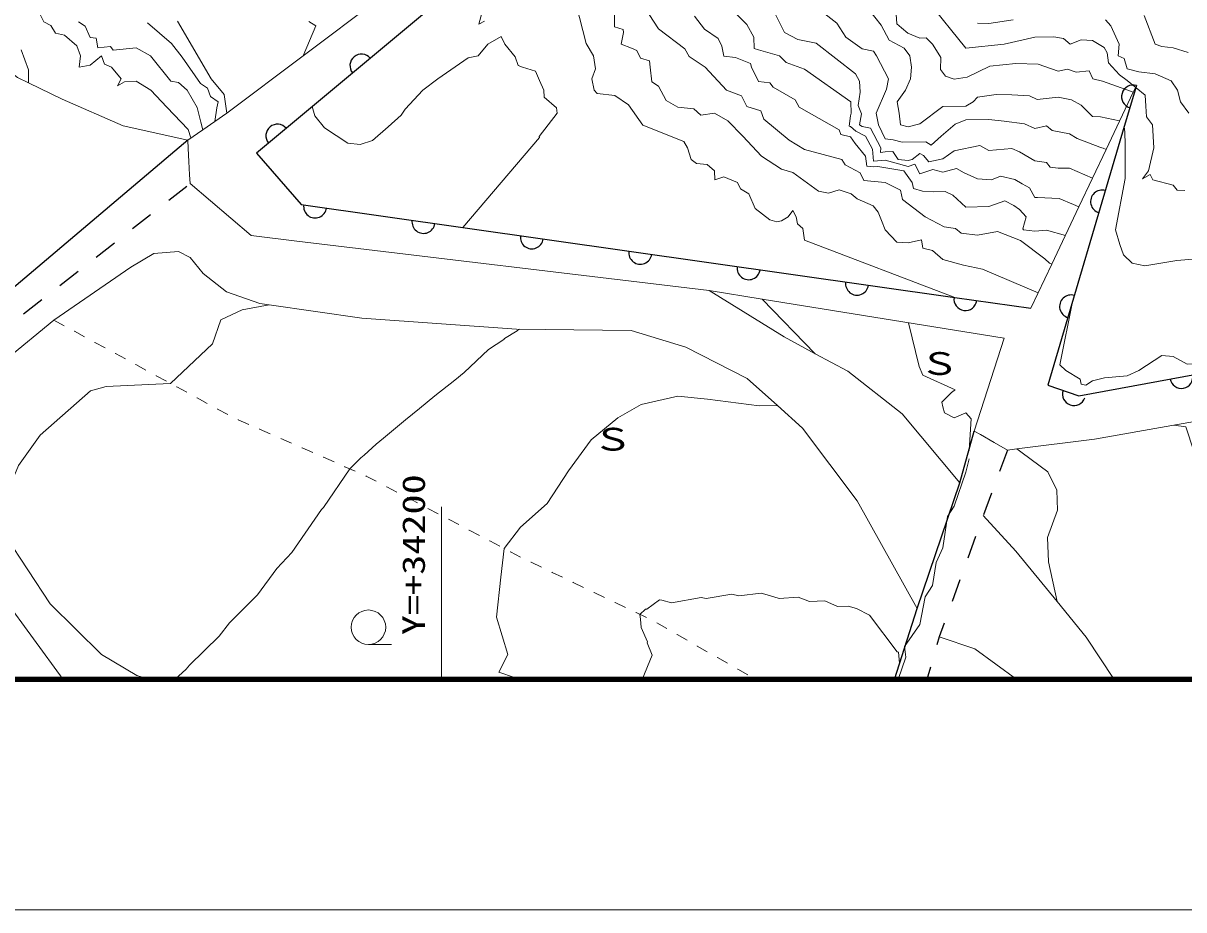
# Model space of a CAD drawing. Units: millimetres at full size, sheet at 1:500; details may follow other scales. Extents: x -209175 to 420500, y 0 to 351151.
# Drawn here: x 129463 to 179817, y 0 to 38492 of the extents above; entities that cross this region are included whole.
import ezdxf
from ezdxf.enums import TextEntityAlignment as Align

# ---------------------------------------------------------------- set-up
doc = ezdxf.new("R2010")
doc.units = ezdxf.units.MM
doc.header["$LTSCALE"] = 500
for name, color, linetype, lineweight in [('D-BGD', 7, 'Continuous', 13), ('D-BGD-EXST', 7, 'Continuous', 25), ('D-BGD-HICN', 7, 'Continuous', 13), ('D-BGD-HTXT', 7, 'Continuous', 13), ('D-BGD-LWCN', 8, 'Continuous', 13), ('D-BGD-TXT', 7, 'Continuous', 13), ('D-TTL', 7, 'Continuous', 13)]:
    doc.layers.add(name, color=color, linetype=linetype, lineweight=lineweight)
doc.styles.add('ＭＳ ゴシック', font='')
doc.styles.get('ＭＳ ゴシック').set_extended_font_data('MS Gothic')

msp = doc.modelspace()

# ---------------------------------------------------------------- linework, layer by layer
at = {"layer": 'D-BGD'}
for p, q in [((130798, 25597), (131237, 25358)), ((131677, 25120), (131686, 25115)), ((131686, 25115), (132125, 24876)), ((132564, 24638), (132573, 24633)), ((132573, 24633), (133013, 24395)), ((133452, 24156), (133461, 24151)), ((133461, 24151), (133900, 23913)), ((134340, 23674), (134348, 23669)), ((134348, 23669), (134788, 23431)), ((135227, 23192), (135236, 23187)), ((135236, 23187), (135675, 22949)), ((136115, 22710), (136124, 22705)), ((136124, 22705), (136563, 22467)), ((137002, 22228), (137011, 22223)), ((137011, 22223), (137451, 21985)), ((137890, 21746), (137899, 21741)), ((137899, 21741), (138338, 21503)), ((138786, 21282), (138795, 21278)), ((138795, 21278), (139253, 21076)), ((139710, 20874), (139719, 20870)), ((139719, 20870), (140177, 20668)), ((140634, 20466), (140643, 20462)), ((140643, 20462), (141101, 20260)), ((141558, 20058), (141567, 20054)), ((141567, 20054), (142025, 19852)), ((142482, 19650), (142491, 19646)), ((142491, 19646), (142948, 19444)), ((143406, 19242), (143415, 19238)), ((143415, 19238), (143872, 19036)), ((144330, 18834), (144339, 18830)), ((145226, 18369), (145235, 18364)), ((145235, 18364), (145678, 18132)), ((146120, 17899), (146129, 17894)), ((146129, 17894), (146572, 17662)), ((147014, 17429), (147023, 17424)), ((147023, 17424), (147465, 17191)), ((147908, 16959), (147917, 16954)), ((147917, 16954), (148359, 16721)), ((148802, 16488), (148811, 16484)), ((148811, 16484), (149253, 16251)), ((149696, 16018), (149705, 16014)), ((149705, 16014), (150147, 15781)), ((150590, 15548), (150598, 15543)), ((150598, 15543), (151041, 15311)), ((151491, 15092), (151500, 15088)), ((151500, 15088), (151950, 14872)), ((152401, 14655), (152410, 14651)), ((152410, 14651), (152861, 14434)), ((153311, 14217), (153320, 14213)), ((153320, 14213), (153771, 13996)), ((154222, 13780), (154231, 13776)), ((154231, 13776), (154681, 13559)), ((155132, 13342), (155141, 13338)), ((155141, 13338), (155592, 13121)), ((156042, 12905), (156051, 12901)), ((156051, 12901), (156502, 12684)), ((156949, 12459), (156957, 12454)), ((156957, 12454), (157391, 12206)), ((157825, 11958), (157834, 11953)), ((157834, 11953), (158268, 11704)), ((144440, 11516), (145440, 11516)), ((158702, 11456), (158710, 11451)), ((158710, 11451), (159144, 11203)), ((159578, 10954), (159587, 10949)), ((159587, 10949), (160021, 10701)), ((160455, 10452), (160463, 10447)), ((160463, 10447), (160897, 10199))]:
    msp.add_line(p, q, dxfattribs=at)
for points in [[(115873.5, 48355.6), (116792, 47236), (119367, 44692), (120097, 43970), (123664, 40825), (126375, 38370), (129222, 36136), (129699, 35903), (131149, 35194), (133793, 34037), (136599, 33417), (136619, 33053), (136650, 32480), (136680, 31907), (136701, 31526)], [(186504, 22301), (175947, 20436), (172566, 20010), (172168, 19960), (171590, 20289), (170993, 20628), (170729, 20778), (172026, 24814), (161518, 26511), (159218, 26883), (141336, 29035), (139350, 29274), (136701, 31526), (136680, 31907), (136650, 32480), (136619, 33053), (136599, 33417), (137260, 33869), (138302, 34581), (144927, 39581)], [(173182, 26114), (174091, 28034), (175267, 30520), (176443, 33005), (177620, 35491), (177758, 35783)], [(136701, 31526), (139350, 29274), (141336, 29035), (159218, 26883), (162481, 24875), (163825, 24137), (165239, 23387), (167602, 21526), (170107, 18531)], [(126792, 19382), (126907, 20503), (127397, 22054), (128756, 23927), (130798, 25597), (134129, 27898), (135124, 28495), (136204, 28585), (136710, 28322), (137275, 27619), (138278, 26822), (139732, 26325), (140132, 26267), (144154, 25683), (150872, 25208), (155838, 25149), (158215, 24422), (160872, 23061), (162193, 21893), (163268, 20907), (165652, 17760), (168250, 13076)], [(122811, 21856), (123019, 21341), (123180, 20943), (127317, 15292), (131191, 10000)], [(126792, 19382), (128588, 16420), (128701, 16233), (130635, 13285), (132865, 11086), (134386, 10171), (134962.7, 10000)], [(144339, 18830), (144407, 18800), (144784, 18602)], [(171117, 17118), (172527, 15571), (174321, 13381), (175586, 11837), (176794.5, 10000)], [(169208, 11849), (170751, 11337), (172566.1, 10000)]]:
    msp.add_lwpolyline(points, dxfattribs=at)
msp.add_circle((144440, 12266), 750, dxfattribs=at)
at = {"layer": 'D-BGD-EXST'}
for p, q in [((135779, 30805), (136567, 31421)), ((134205, 29572), (134992, 30188)), ((132630, 28339), (133417, 28956)), ((131055, 27107), (131842, 27723)), ((129480, 25874), (130267, 26490)), ((172168, 19960), (171821, 19022)), ((171474, 18084), (171127, 17146)), ((170787, 16206), (170446, 15266)), ((170105, 14326), (169765, 13386)), ((168830, 10537), (168675.2, 10000))]:
    msp.add_line(p, q, dxfattribs=at)
for points in [[(151816, 43060), (149393, 41037), (139581, 32846), (141527, 30623), (169883, 26581), (173182, 26114)], [(177758, 35783), (177235, 34008), (173922, 22780), (175260, 22320), (202361, 27305), (211137, 29106)], [(136599, 33417), (127537, 25748), (125848, 24357), (123185, 22164), (122811, 21856)], [(167260.9, 10000), (168250, 13076), (170107, 18531), (170729, 20778)], [(169424, 12445), (169208, 11849), (169107, 11498)]]:
    msp.add_lwpolyline(points, dxfattribs=at)
for centre, start, end in [((144139.4, 36651.4), 39.85493, 219.85493), ((177616.7, 35303.4), 73.5825, 253.5825), ((140493, 33607.3), 39.85493, 219.85493), ((176272.9, 30747.4), 73.56047, 253.56047), ((142128.5, 30537.3), 171.88744, 351.88744), ((146830.9, 29867), 171.88744, 351.88744), ((151533.4, 29196.6), 171.88744, 351.88744), ((156235.9, 28526.3), 171.88744, 351.88744), ((160938.3, 27856), 171.88744, 351.88744), ((165640.8, 27185.7), 171.88744, 351.88744), ((174928.6, 26191.6), 73.56047, 253.56047), ((170343.3, 26515.8), 171.94286, 351.94286), ((179713.4, 23139.2), 190.42257, 10.42257), ((175050.2, 22392.1), 161.0272, 341.0272)]:
    msp.add_arc(centre, 500, start, end, dxfattribs=at)
at = {"layer": 'D-BGD-HICN'}
for points in [[(177620, 35491), (177606, 35497), (177500, 35535), (176288, 35981), (175874, 36081), (175708, 36428), (175143, 36363), (174769, 36489), (174361, 36408), (173496, 36716), (172528, 36748), (171400, 36620), (170424, 36144), (169861, 36056), (169474, 36194), (169262, 36482), (169278, 36998), (169091, 37311), (168919, 37581), (168635, 37855), (168361, 37839), (167838, 38058), (167567, 38287), (167361, 38470), (167297, 39517)], [(174679, 29277), (173861, 29505), (173361, 29463), (172861, 29527), (172840, 29560), (172984, 30081), (172686, 30406), (172439, 30581), (172055, 30775), (171361, 30529), (170361, 30507), (169799, 31019), (169464, 31184), (168952, 31172), (168481, 31201), (168088, 31308), (168026, 31581), (167666, 32081), (166547, 32267), (166361, 32249), (166064, 32284), (166005, 32725), (165555, 33275), (165361, 33564), (164935, 33655), (164861, 33863), (163125, 34845), (162951, 35171), (161995, 35715), (161861, 35903), (161361, 35956), (161057, 36581), (161017, 36737), (160361, 36999), (159861, 37067), (159776, 37496), (159613, 37833), (159016, 38236), (158581, 38801)], [(137260, 33869), (137175, 34195), (137008, 34828), (136575, 35581), (136195, 35915), (135861, 35974), (134985, 37081), (134361, 37415), (133361, 37321), (133255, 37475), (132708, 37428), (132624, 37844), (132361, 37870), (132145, 38365), (131861, 38548)], [(181093, 28313), (179510, 28190), (178126, 27963), (177579, 28072), (177207, 28441), (177042, 28887), (176847, 29517), (177271, 31743), (177267, 33224), (177263, 33754), (177235, 34008)], [(182885, 10000), (182666, 10386), (182512, 11081), (182431, 11581), (182572, 12081), (182175, 13581), (182153, 13873), (181861, 14037), (181837, 14057), (181861, 14348), (182007, 14581), (179901, 20968), (179381, 21043), (179384, 21043)]]:
    msp.add_lwpolyline(points, dxfattribs=at)
at = {"layer": 'D-BGD-HTXT'}
msp.add_line((147611, 10000), (147611, 17500), dxfattribs=at)
at = {"layer": 'D-BGD-LWCN'}
msp.add_line((163825, 24137), (161520, 26511), dxfattribs=at)
for points in [[(169883, 26581), (163361, 29067), (163294, 29581), (163058, 29778), (163003, 30081), (162861, 30357), (162649, 30081), (162361, 29916), (162154, 29874), (161861, 29954), (161222, 30442), (160943, 31081), (160582, 31302), (160458, 31581), (159861, 31821), (159477, 31697), (159459, 32081), (159141, 32361), (158674, 32394), (158449, 32581), (158287, 33081), (158131, 33351), (156340, 34060), (155730, 34950), (155135, 35355), (154361, 35439), (154231, 35581), (154129, 36081), (154294, 36514), (154208, 37081), (153889, 37609), (153173, 40393)], [(176443, 33005), (176316, 33060), (176262, 33080), (176178, 33107), (175192, 33481), (174861, 33686), (174108, 33828), (173861, 34039), (173361, 33915), (172901, 34121), (172021, 34241), (171361, 34308), (170361, 34297), (169891, 34111), (169285, 33581), (168861, 33196), (168624, 33344), (167600, 33320), (167203, 33423), (166861, 33477), (166572, 34081), (166475, 34581), (166913, 35633), (167001, 36081), (166490, 37081), (166361, 37272), (165861, 37382), (165158, 37878), (164767, 38487), (163643, 39363)], [(177030, 34246), (176207, 34427), (175861, 34447), (175361, 34938), (174946, 35166), (174361, 35284), (173462, 35182), (173119, 35339), (172361, 35382), (171682, 35402), (170861, 35286), (170678, 35081), (170361, 34893), (169361, 34872), (168361, 34128), (167861, 33992), (167529, 34081), (167467, 34581), (167383, 35081), (167745, 35581), (167965, 36081), (168005, 36581), (167936, 37081), (167683, 37403), (167032, 37752), (166688, 38408), (165861, 39442)], [(179861, 31221), (179526, 31246), (179361, 31466), (178469, 31689), (178361, 31918), (178020, 31740), (178287, 32081), (178515, 33081), (178455, 34081), (178206, 34426), (178175, 34895), (178144, 35364), (177361, 36005), (177024, 36244), (176548, 36768), (176490, 37210), (176361, 37438), (175861, 37736), (175361, 37773), (174885, 37581), (174604, 37824), (174184, 37904), (173361, 37878), (172025, 37581), (170361, 37405), (168720, 39440)], [(136739, 33513), (136621, 33878), (135694, 34845), (135006, 35581), (134361, 35976), (133861, 35943), (133559, 35779), (133719, 36081), (133294, 36581), (132986, 36706), (132861, 37075), (132361, 36670), (131888, 36581), (131943, 37081), (131788, 37508), (131258, 37978), (130861, 38061), (130666, 38386), (130361, 38551), (130179, 38899), (129861, 39028), (129361, 38935)], [(149480, 38581), (149225, 38445), (149361, 38931)], [(173503, 26792), (171086, 27806), (170260, 27980), (169361, 28233), (168909, 28629), (168500, 28720), (168438, 29081), (167861, 28951), (167361, 28983), (166861, 29515), (166703, 29923), (166562, 30282), (166339, 30559), (165650, 30870), (165390, 31081), (164861, 31250), (164399, 31119), (163973, 31193), (162861, 32010), (162361, 32152), (161492, 32712), (160692, 33581), (160029, 34249), (159454, 34581), (158861, 34499), (158553, 34773), (157861, 34852), (157361, 35135), (157033, 35753), (156730, 35950), (156664, 36581), (156637, 36857), (156251, 36971), (156092, 37312), (155861, 37405), (155410, 37581), (155512, 38081), (155496, 38216), (155116, 38336), (155117, 39081)], [(174091, 28034), (173985, 28079), (173795, 28257), (172731, 29052), (171734, 29454), (170861, 29285), (170154, 29374), (169914, 29581), (169425, 29645), (168595, 30081), (167613, 30833), (167521, 31241), (166861, 31572), (165938, 31658), (165769, 31989), (165124, 32344), (164974, 32581), (163361, 33007), (162690, 33410), (161598, 34318), (161460, 34680), (160861, 34871), (160624, 35344), (159972, 35581), (159056, 36581), (158361, 37051), (158163, 37383), (157026, 38246), (156434, 39154)], [(160037, 39257), (160861, 38430), (161160, 37880), (161173, 37393), (161361, 37330), (162276, 37081), (162569, 36789), (163361, 36494), (165378, 35081), (165386, 34581), (165361, 34466), (165295, 34015), (165361, 34003), (165582, 33802), (166012, 33581), (166304, 33024), (166361, 32507), (166861, 32550), (167861, 32274), (168147, 32367), (168361, 31949), (168925, 32145), (169361, 32030), (169962, 32182), (170281, 32001), (170861, 31730), (171467, 31687), (171861, 31855), (172488, 31708), (172798, 31518), (173122, 31342), (173361, 30923), (173468, 30927), (174412, 30885), (175025, 30624), (175267, 30520)], [(175855, 31762), (174861, 32201), (174361, 32201), (174014, 32234), (173861, 32449), (173361, 32521), (172685, 32905), (172361, 33048), (171361, 32971), (170964, 33184), (169861, 32946), (169361, 32607), (168752, 32472), (168530, 32750), (168361, 32838), (168025, 32581), (167861, 32528), (167426, 32581), (167199, 32919), (166861, 32909), (166662, 32882), (166677, 33081), (166218, 33938), (165861, 34009), (165746, 34081), (165838, 34558), (165696, 34916), (165774, 35494), (165749, 35969), (165579, 36299), (163861, 37621), (163066, 37786), (162489, 38081), (162114, 38834)], [(180001, 37221), (179361, 37426), (178861, 37483), (178568, 37581), (178104, 38824)], [(137781, 34225), (137861, 34822), (137924, 35081), (137585, 35305), (137453, 35673), (137152, 35872), (136361, 37015), (135896, 37616), (134861, 38501)], [(138302, 34581), (138180, 35400), (137624, 36081), (136152, 38581)], [(141609, 37077), (142152, 38372), (141861, 38560)], [(172412, 38632), (171361, 38485), (170861, 38495)], [(180034, 34581), (179676, 35081), (179551, 35581), (179272, 35992), (178572, 36292), (177861, 36373), (177361, 36508), (177234, 36954), (176966, 37081), (177016, 37581), (176651, 38371), (176424, 38644)], [(148534, 29624), (151861, 33528), (151846, 33566), (152626, 34581), (152598, 34818), (152067, 35287), (152049, 35581), (151861, 36004), (151689, 36409), (151128, 36581), (150940, 36660), (150805, 37025), (150361, 37581), (150194, 37914), (149626, 37581), (149199, 37081), (148775, 36995), (147454, 36081), (146798, 35581), (146035, 34755), (145861, 34494), (145301, 33990), (144622, 33395), (144085, 33223), (143548, 33280), (142532, 33951), (142111, 34469), (142003, 34868)], [(129699, 35903), (129693, 36474), (129375, 37331)], [(128588, 16420), (128797, 17479), (128875, 18351), (129259, 19290), (130197, 20609), (132383, 22531), (133060, 22718), (135846, 22856), (135848, 22856), (137679, 24578), (138036, 25608), (138966, 26042), (140133, 26267)], [(184145, 23954), (179966, 23686), (179361, 24020), (178861, 24067), (177861, 23408), (177361, 23189), (176370, 23090), (175861, 22960), (175563, 22783), (175361, 22817), (175317, 23037), (174694, 23414), (174434, 23654), (175010, 26466)], [(136040.4, 10000), (136531, 10449), (136675, 10626), (137960, 11878), (138417, 12460), (138691, 12737), (139631, 13678), (140466, 14821), (141114, 15510), (142402, 17373), (142486, 17467), (143628, 19144), (144117, 19624), (144252, 19733), (144772, 20220), (145092, 20475), (146047, 21279), (146664, 21767), (147321, 22317), (148195, 23000), (148594, 23327), (149655, 24320), (150311, 24753), (150339, 24797), (150899, 25135), (150906, 25145), (151003, 25206)], [(170499, 19946), (170596, 21316), (170361, 21581), (169861, 21352), (169434, 21581), (169361, 21836), (169319, 22039), (169732, 22452), (169861, 22552), (169892, 22581), (168496, 23216), (168330, 23581), (167871, 25485)], [(150724.7, 10000), (150774, 10081), (150099, 10319), (150496, 11081), (149995, 12700), (150181, 14438), (150337, 15681), (151041, 16607), (152197, 17633), (153121, 19059), (154111, 20409), (155257, 21356), (156274, 21939), (157862, 22305), (159159, 22167), (161399, 21878), (162193, 21893)], [(174321, 13381), (173941, 15110), (173901, 16169), (174331, 17347), (174302, 18223), (173914, 19016), (172805, 19836), (172566, 20010)], [(167425.4, 10000), (167751, 10971), (167706, 11426), (168361, 12383), (168598, 13581), (168909, 14081), (169077, 15081), (169361, 15720), (169569, 17081), (169861, 17520), (170361, 18999), (170503, 19580)], [(156313.4, 10000), (156747, 11062), (156531, 11597), (156543, 11639), (156281, 12257), (156242, 12619), (156219, 12820), (156456, 13048), (156511, 13049), (156522, 13048), (157067, 13461), (157164, 13449), (157589, 13329), (158877, 13565), (159091, 13522), (160208, 13697), (160515, 13626), (161475, 13752), (161847, 13650), (162263, 13511), (163082, 13574), (163574, 13384), (164237, 13417), (164794, 13170), (165257, 13176), (165610, 13084), (166181, 12793), (167378, 11199), (167442, 11180), (167486, 10701), (167488, 10706)]]:
    msp.add_lwpolyline(points, dxfattribs=at)
at = {"layer": 'D-TTL'}
msp.add_lwpolyline([(0, 0), (0, 297000), (420500, 297000), (420500, 0)], close=True, dxfattribs=at)
at = {"layer": 'D-TTL', "color": 2, "lineweight": 140}
msp.add_lwpolyline([(10000, 10000), (10000, 287000), (410500, 287000), (410500, 10000)], close=True, dxfattribs=at)

# ---------------------------------------------------------------- texts
at = {"layer": 'D-BGD-HTXT', "style": 'ＭＳ ゴシック', "width": 1.3}
msp.add_text('Y=+34200', height=987.1, rotation=90, dxfattribs=at).set_placement((147190.1, 11925), align=Align.BOTTOM_LEFT)
at = {"layer": 'D-BGD-TXT', "style": 'ＭＳ ゴシック', "width": 1.3}
for p in [(168335.2, 22925.9), (154163.2, 19640.9)]:
    msp.add_text('Ｓ', height=987.1, dxfattribs=at).set_placement(p, align=Align.BOTTOM_LEFT)

doc.saveas('drawing.dxf')
